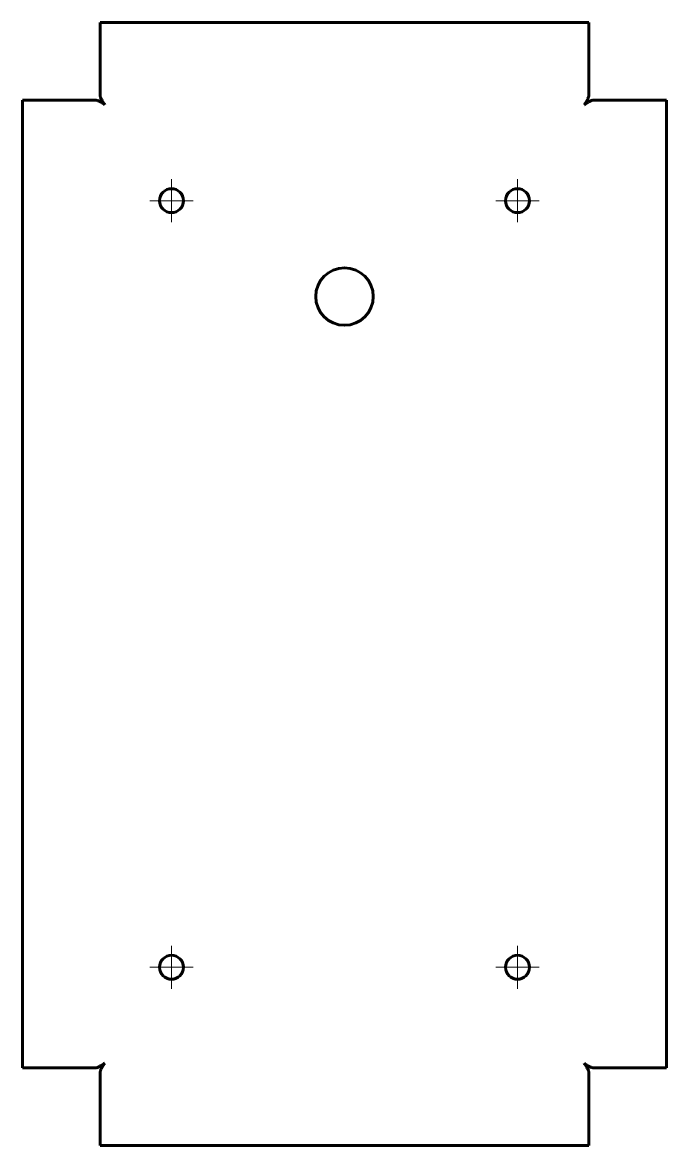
# Model space of a CAD drawing. Header units: millimetres. Extents: x -38 to 96, y -122 to 112.
import ezdxf

# ---------------------------------------------------------------- set-up
doc = ezdxf.new("R2010")
doc.units = ezdxf.units.MM
doc.linetypes.add('K5LT_AXLED', pattern=[21.182842, 16.682842, -1.5, 1.5, -1.5])
doc.linetypes.add('K5LT_BASIC', pattern=[0])
doc.layers.add('Системный слой', color=7, linetype='Continuous')

# ---------------------------------------------------------------- blocks, each defined once
blk = doc.blocks.new('U0')
at = {"layer": 'Системный слой', "color": 30, "linetype": 'K5LT_AXLED', "lineweight": 18, "true_color": 0xff8000}
for q in [(-6.88, 79.71), (-11.38, 75.21), (-2.38, 75.21), (-6.88, 70.71)]:
    blk.add_line((-6.88, 75.21), q, dxfattribs=at)
blk = doc.blocks.new('U1')
at = {"layer": 'Системный слой', "color": 30, "linetype": 'K5LT_AXLED', "lineweight": 18, "true_color": 0xff8000}
for q in [(65.32, 79.71), (60.82, 75.21), (65.32, 70.71), (69.82, 75.21)]:
    blk.add_line((65.32, 75.21), q, dxfattribs=at)
blk = doc.blocks.new('U2')
at = {"layer": 'Системный слой', "color": 30, "linetype": 'K5LT_AXLED', "lineweight": 18, "true_color": 0xff8000}
for q in [(65.32, -80.29), (60.82, -84.79), (65.32, -89.29), (69.82, -84.79)]:
    blk.add_line((65.32, -84.79), q, dxfattribs=at)
blk = doc.blocks.new('U3')
at = {"layer": 'Системный слой', "color": 30, "linetype": 'K5LT_AXLED', "lineweight": 18, "true_color": 0xff8000}
for q in [(-6.88, -80.29), (-11.38, -84.79), (-6.88, -89.29), (-2.38, -84.79)]:
    blk.add_line((-6.88, -84.79), q, dxfattribs=at)

msp = doc.modelspace()

# ---------------------------------------------------------------- linework, layer by layer
at = {"layer": 'Системный слой', "color": 5, "linetype": 'K5LT_BASIC', "lineweight": 60, "true_color": 0x0000ff}
for p, q in [((80.22, 112.41), (-21.78, 112.41)), ((-21.78, 112.41), (-21.78, 97.41)), ((80.22, 97.41), (80.22, 112.41)), ((-37.98, 96.21), (-37.98, -105.79)), ((-22.98, 96.21), (-37.98, 96.21)), ((96.42, 96.21), (81.42, 96.21)), ((96.42, -105.79), (96.42, 96.21)), ((-37.98, -105.79), (-22.98, -105.79)), ((-21.78, -106.99), (-21.78, -121.99)), ((80.22, -121.99), (80.22, -106.99)), ((81.42, -105.79), (96.42, -105.79)), ((-21.78, -121.99), (80.22, -121.99))]:
    msp.add_line(p, q, dxfattribs=at)
for centre, radius in [((-6.88, 75.21), 2.5), ((65.32, 75.21), 2.5), ((29.22, 55.21), 6), ((-6.88, -84.79), 2.5), ((65.32, -84.79), 2.5)]:
    msp.add_circle(centre, radius, dxfattribs=at)
for points, knots in [([(-20.78, 95.21), (-20.9, 95.29), (-21.13, 95.46), (-21.44, 95.67), (-21.72, 95.83), (-21.97, 95.96), (-22.21, 96.07), (-22.45, 96.14), (-22.67, 96.19), (-22.85, 96.2), (-22.94, 96.21), (-22.98, 96.21)], [0, 0, 0, 0, 1.994166, 3.721404, 5.143242, 6.533442, 7.832735, 9.079593, 10.42558, 11.399049, 12, 12, 12, 12]), ([(-21.78, 97.41), (-21.78, 97.31), (-21.77, 97.13), (-21.71, 96.86), (-21.63, 96.61), (-21.51, 96.35), (-21.37, 96.08), (-21.18, 95.79), (-20.98, 95.49), (-20.85, 95.3), (-20.78, 95.21)], [0, 0, 0, 0, 1.446412, 2.774219, 3.970133, 5.254711, 6.561308, 8.140942, 9.61956, 11, 11, 11, 11]), ([(79.22, 95.21), (79.31, 95.33), (79.47, 95.56), (79.68, 95.87), (79.85, 96.15), (79.98, 96.4), (80.08, 96.64), (80.15, 96.88), (80.2, 97.1), (80.22, 97.27), (80.22, 97.37), (80.22, 97.41)], [0, 0, 0, 0, 1.994166, 3.721404, 5.143242, 6.533442, 7.832735, 9.079593, 10.42558, 11.399049, 12, 12, 12, 12]), ([(81.42, 96.21), (81.32, 96.21), (81.14, 96.19), (80.87, 96.14), (80.62, 96.05), (80.37, 95.94), (80.09, 95.79), (79.8, 95.61), (79.5, 95.41), (79.31, 95.27), (79.22, 95.21)], [0, 0, 0, 0, 1.446412, 2.774219, 3.970133, 5.254711, 6.561308, 8.140942, 9.61956, 11, 11, 11, 11]), ([(-22.98, -105.79), (-22.88, -105.79), (-22.7, -105.78), (-22.43, -105.72), (-22.18, -105.64), (-21.93, -105.53), (-21.65, -105.38), (-21.36, -105.2), (-21.06, -104.99), (-20.87, -104.86), (-20.78, -104.79)], [0, 0, 0, 0, 1.446412, 2.774219, 3.970133, 5.254711, 6.561308, 8.140942, 9.61956, 11, 11, 11, 11]), ([(-20.78, -104.79), (-20.87, -104.91), (-21.03, -105.14), (-21.24, -105.46), (-21.41, -105.73), (-21.54, -105.98), (-21.64, -106.22), (-21.71, -106.46), (-21.76, -106.68), (-21.78, -106.86), (-21.78, -106.95), (-21.78, -106.99)], [0, 0, 0, 0, 1.994166, 3.721404, 5.143242, 6.533442, 7.832735, 9.079593, 10.42558, 11.399049, 12, 12, 12, 12]), ([(80.22, -106.99), (80.22, -106.9), (80.21, -106.71), (80.15, -106.45), (80.07, -106.19), (79.96, -105.94), (79.81, -105.66), (79.62, -105.37), (79.42, -105.08), (79.29, -104.88), (79.22, -104.79)], [0, 0, 0, 0, 1.446412, 2.774219, 3.970133, 5.254711, 6.561308, 8.140942, 9.61956, 11, 11, 11, 11]), ([(79.22, -104.79), (79.34, -104.88), (79.57, -105.04), (79.88, -105.25), (80.16, -105.42), (80.41, -105.55), (80.65, -105.65), (80.89, -105.73), (81.11, -105.77), (81.29, -105.79), (81.38, -105.79), (81.42, -105.79)], [0, 0, 0, 0, 1.994166, 3.721404, 5.143242, 6.533442, 7.832735, 9.079593, 10.42558, 11.399049, 12, 12, 12, 12])]:
    msp.add_open_spline(points, degree=3, knots=knots, dxfattribs=at)

# ---------------------------------------------------------------- block references
at = {"layer": 'Системный слой'}
for name in ['U0', 'U1', 'U3', 'U2']:
    msp.add_blockref(name, (0, 0), dxfattribs=at)

doc.saveas('drawing.dxf')
